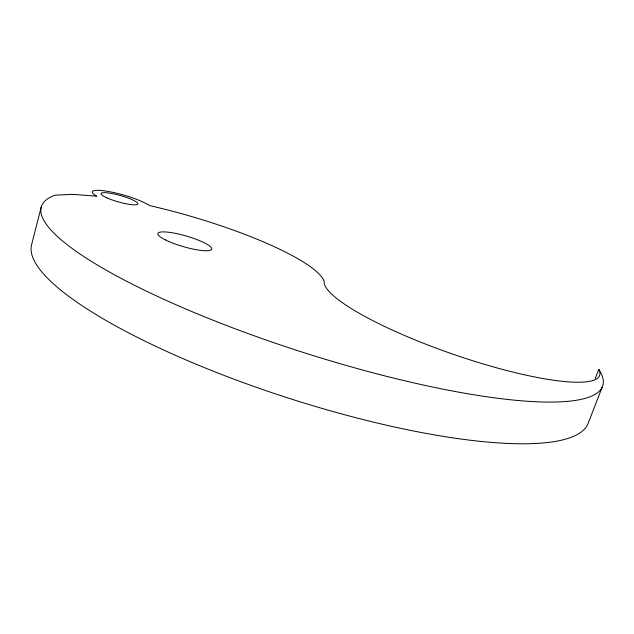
<?xml version="1.0" encoding="UTF-8"?>
<svg xmlns="http://www.w3.org/2000/svg" width="634" height="634" viewBox="0 0 634 634"><rect width="100%" height="100%" fill="white"/><g stroke="black" fill="none" stroke-linecap="round" stroke-linejoin="round"><path stroke-width="0.95" d="M41.297 206.739L31.7 244.336A292.298 68.472 17.8 0 0 286.79 397.589A292.298 68.472 17.8 0 0 587.98 423.813L602.3 386.867M595.278 378.53L598.797 369.392A145.622 27.936 19.1 0 1 469.398 359.668A145.622 27.936 19.1 0 1 324.14 281.369A148.118 29.299 16.2 0 0 150.218 205.725L145.772 203.459A30.353 5.334 15.7 0 0 105.577 191.032A30.353 5.334 15.7 0 0 96.725 196.199L72.855 194.353L55.118 195.161A294.636 59.358 17.7 0 0 302.204 352.108A294.636 59.358 17.7 0 0 598.797 369.392M165.339 239.874A28.031 5.5 16.2 0 0 210.686 250.137A28.031 5.5 16.2 0 0 178.368 233.986A28.031 5.5 16.2 0 0 165.339 239.874M106.964 197.879A19.075 3.336 15.7 0 0 137.451 204.394A19.075 3.336 15.7 0 0 114.223 193.996A19.075 3.336 15.7 0 0 106.964 197.879"/></g></svg>
